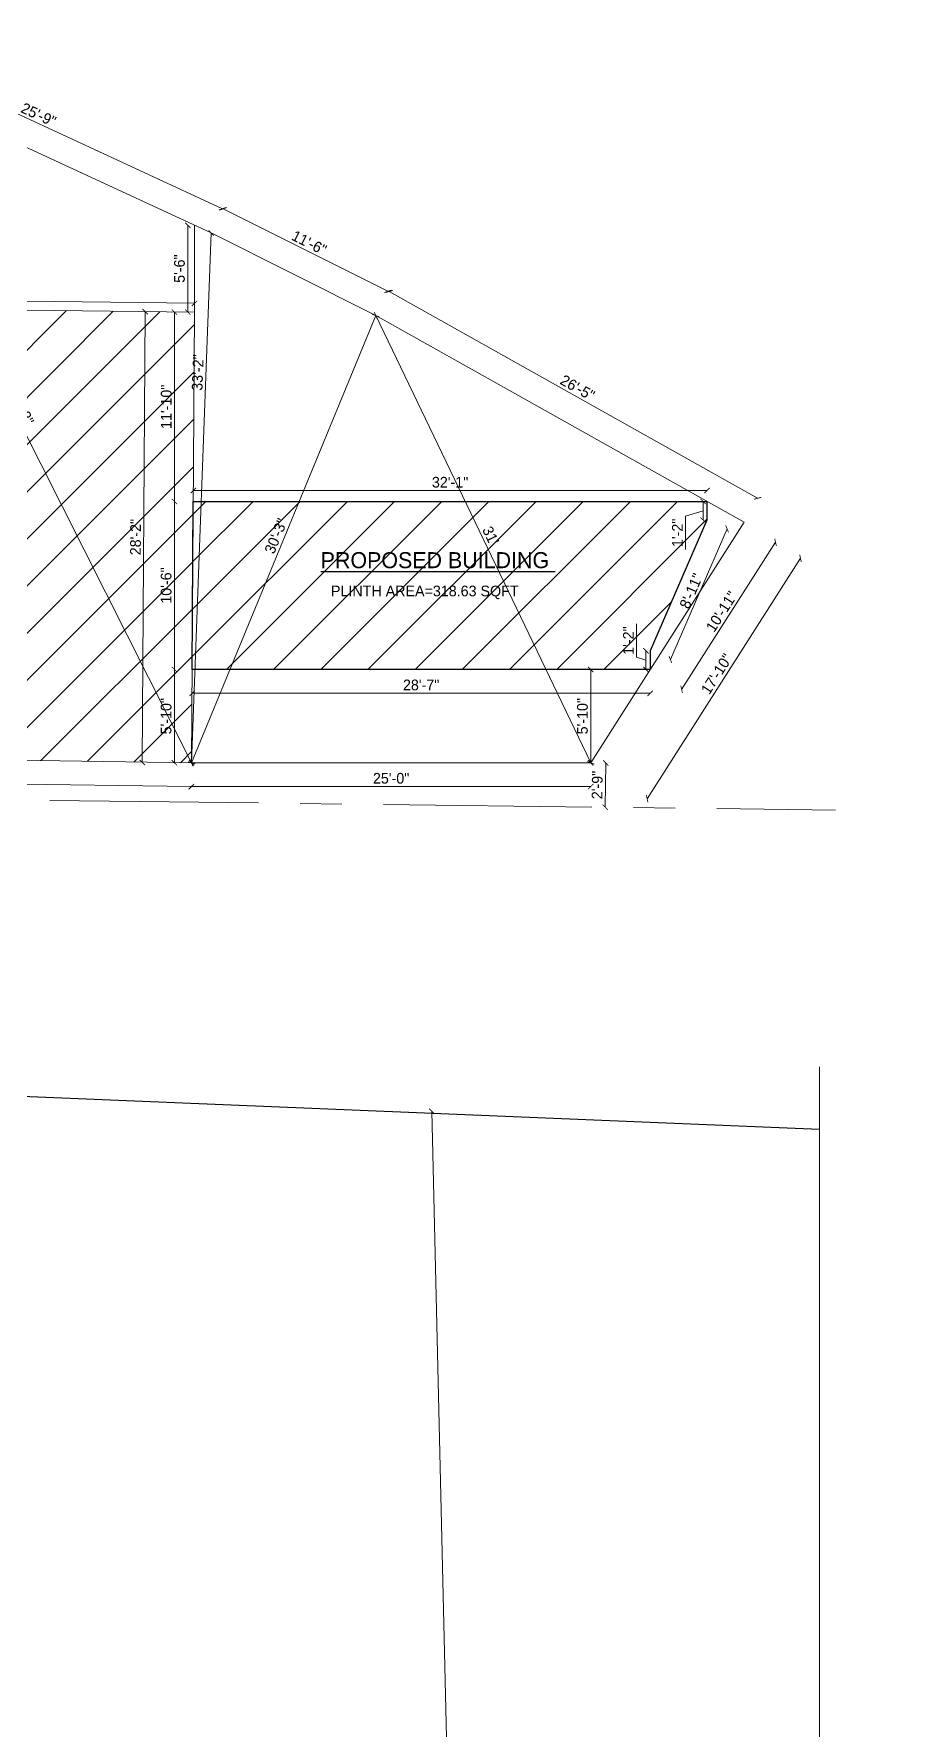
# Model space of a CAD drawing. Header units: inches. Extents: x 29905 to 48558, y -571 to 4919.
# Drawn here: x 45305 to 45947, y 707 to 1979 of the extents above; entities that cross this region are included whole.
import ezdxf

# ---------------------------------------------------------------- set-up
doc = ezdxf.new("R2010")
doc.units = ezdxf.units.IN
doc.header["$LTSCALE"] = 5
doc.header["$MEASUREMENT"] = 0
doc.linetypes.add('CENTER', pattern=[2, 1.25, -0.25, 0.25, -0.25])
for name, color, linetype, lineweight in [('A-WALL', 7, 'Continuous', 9), ('DOOR', 62, 'Continuous', 0), ('HATCH', 253, 'Continuous', 0)]:
    doc.layers.add(name, color=color, linetype=linetype, lineweight=lineweight)
doc.layers.add('DIM', color=5, linetype='Continuous')
doc.layers.add('TEXT', color=6, linetype='Continuous')
doc.styles.add('tt', font='stylu.ttf', dxfattribs={"height": 8})
doc.dimstyles.new('Copy(2) of STANDARD', dxfattribs={"dimtxt": 2, "dimasz": 4, "dimexe": 0, "dimexo": 0, "dimgap": 2, "dimtad": 1, "dimdec": 0, "dimzin": 0, "dimdsep": 46, "dimlunit": 3, "dimtxsty": 'tt', "dimblk": 'ARCHTICK', "dimcen": 0.0505, "dimse1": 1, "dimse2": 1, "dimclrd": 5, "dimclre": 5, "dimclrt": 7, "dimadec": 1, "dimazin": 0, "dimtm": 1e-09, "dimtfac": 1, "dimtdec": 0, "dimtofl": 0, "dimtmove": 1, "dimatfit": 3, "dimfxl": 1, "dimtolj": 2, "dimtzin": 0, "dimlwd": 13, "dimarcsym": 0})

# ---------------------------------------------------------------- blocks, each defined once
blk = doc.blocks.new('_ArchTick')
at = {"color": 0, "linetype": 'ByBlock', "const_width": 0.15}
blk.add_lwpolyline([(-0.5, -0.5), (0.5, 0.5)], dxfattribs=at)
blk = doc.blocks.new('*D1568')
at = {"layer": 'Defpoints', "color": 0, "ltscale": 5, "transparency": 16777216}
for p in [(45165.5, 1977.7), (45157.1, 1959.6, -58.2), (45437.6, 1829.8, -58.2)]:
    blk.add_point(p, dxfattribs=at)
at = {"layer": 'DIM', "color": 5, "lineweight": 13, "ltscale": 5, "transparency": 16777216}
blk.add_line((45446, 1847.9), (45165.5, 1977.7), dxfattribs=at)
at = {"layer": 'DIM', "color": 5, "lineweight": 13, "ltscale": 5, "transparency": 16777216, "xscale": 4, "yscale": 4, "zscale": 4}
for p, rotation in [((45165.5, 1977.7), 155.1576801813038), ((45446, 1847.9), 335.1576801813039)]:
    blk.add_blockref('_ArchTick', p, dxfattribs=dict(at, rotation=rotation))
at = {"layer": 'DIM', "color": 7, "ltscale": 5, "transparency": 16777216, "insert": (45308.3, 1918.4), "char_height": 8, "attachment_point": 5, "rotation": 335.1577, "style": 'tt'}
blk.add_mtext('\\A2;25\'-9"', dxfattribs=at)
blk = doc.blocks.new('*D1569')
at = {"layer": 'Defpoints', "color": 0, "ltscale": 5, "transparency": 16777216}
for p in [(45446.7, 1847.9), (45437.6, 1829.8, -58.2), (45561, 1767.8, -58.2)]:
    blk.add_point(p, dxfattribs=at)
at = {"layer": 'DIM', "color": 5, "lineweight": 13, "ltscale": 5, "transparency": 16777216}
blk.add_line((45570.1, 1786), (45446.7, 1847.9), dxfattribs=at)
at = {"layer": 'DIM', "color": 5, "lineweight": 13, "ltscale": 5, "transparency": 16777216, "xscale": 4, "yscale": 4, "zscale": 4}
for p, rotation in [((45446.7, 1847.9), 153.3431404319543), ((45570.1, 1786), 333.3431404319542)]:
    blk.add_blockref('_ArchTick', p, dxfattribs=dict(at, rotation=rotation))
at = {"layer": 'DIM', "color": 7, "ltscale": 5, "transparency": 16777216, "insert": (45511.1, 1822.4), "char_height": 8, "attachment_point": 5, "rotation": 333.3431, "style": 'tt'}
blk.add_mtext('\\A2;11\'-6"', dxfattribs=at)
blk = doc.blocks.new('*D1570')
at = {"layer": 'Defpoints', "color": 0, "ltscale": 5, "transparency": 16777216}
for p in [(45571.1, 1785.9), (45561, 1767.8, -58.2), (45837.1, 1612.8, -58.2)]:
    blk.add_point(p, dxfattribs=at)
at = {"layer": 'DIM', "color": 5, "lineweight": 13, "ltscale": 5, "transparency": 16777216}
blk.add_line((45847.2, 1630.8), (45571.1, 1785.9), dxfattribs=at)
at = {"layer": 'DIM', "color": 5, "lineweight": 13, "ltscale": 5, "transparency": 16777216, "xscale": 4, "yscale": 4, "zscale": 4}
for p, rotation in [((45571.1, 1785.9), 150.6791819765447), ((45847.2, 1630.8), 330.6791819765446)]:
    blk.add_blockref('_ArchTick', p, dxfattribs=dict(at, rotation=rotation))
at = {"layer": 'DIM', "color": 7, "ltscale": 5, "transparency": 16777216, "insert": (45712.2, 1713.7), "char_height": 8, "attachment_point": 5, "rotation": 330.6792, "style": 'tt'}
blk.add_mtext('\\A2;26\'-5"', dxfattribs=at)
blk = doc.blocks.new('*D1572')
at = {"layer": 'Defpoints', "color": 0, "ltscale": 5, "transparency": 16777216}
for p in [(44847, 1441.1, -58.2), (45422.9, 1432.4, -58.2), (45422.7, 1414.6)]:
    blk.add_point(p, dxfattribs=at)
at = {"layer": 'DIM', "color": 5, "lineweight": 13, "ltscale": 5, "transparency": 16777216}
blk.add_line((44846.7, 1423.2), (45422.7, 1414.6), dxfattribs=at)
at = {"layer": 'DIM', "color": 5, "lineweight": 13, "ltscale": 5, "transparency": 16777216, "xscale": 4, "yscale": 4, "zscale": 4}
for p, rotation in [((44846.7, 1423.2), 179.1401444559383), ((45422.7, 1414.6), 359.1401444559383)]:
    blk.add_blockref('_ArchTick', p, dxfattribs=dict(at, rotation=rotation))
at = {"layer": 'DIM', "color": 7, "ltscale": 5, "transparency": 16777216, "insert": (45134.8, 1425.1), "char_height": 8, "attachment_point": 5, "rotation": 359.1401, "style": 'tt'}
blk.add_mtext("\\A2;48'", dxfattribs=at)
blk = doc.blocks.new('*D1586')
at = {"layer": 'Defpoints', "color": 0, "ltscale": 5, "transparency": 16777216}
for p in [(45422.9, 1432.4, -58.2), (45722.1, 1432.4, -58.2), (45722.1, 1414.6)]:
    blk.add_point(p, dxfattribs=at)
at = {"layer": 'DIM', "color": 5, "lineweight": 13, "ltscale": 5, "transparency": 16777216}
blk.add_line((45422.9, 1414.6), (45722.1, 1414.6), dxfattribs=at)
at = {"layer": 'DIM', "color": 5, "lineweight": 13, "ltscale": 5, "transparency": 16777216, "xscale": 4, "yscale": 4, "zscale": 4, "rotation": 180}
blk.add_blockref('_ArchTick', (45422.9, 1414.6), dxfattribs=at)
at = {"layer": 'DIM', "color": 5, "lineweight": 13, "ltscale": 5, "transparency": 16777216, "xscale": 4, "yscale": 4, "zscale": 4}
blk.add_blockref('_ArchTick', (45722.1, 1414.6), dxfattribs=at)
at = {"layer": 'DIM', "color": 7, "ltscale": 5, "transparency": 16777216, "insert": (45572.5, 1420.8), "char_height": 8, "attachment_point": 5, "style": 'tt'}
blk.add_mtext('\\A2;25\'-0"', dxfattribs=at)
blk = doc.blocks.new('*D1587')
at = {"layer": 'Defpoints', "color": 0, "ltscale": 5, "transparency": 16777216}
for p in [(45837.1, 1612.8, -58.2), (45879.3, 1585.8), (45722.1, 1432.4, -58.2)]:
    blk.add_point(p, dxfattribs=at)
at = {"layer": 'DIM', "color": 5, "lineweight": 13, "ltscale": 5, "transparency": 16777216}
blk.add_line((45764.4, 1405.5), (45879.3, 1585.8), dxfattribs=at)
at = {"layer": 'DIM', "color": 5, "lineweight": 13, "ltscale": 5, "transparency": 16777216, "xscale": 4, "yscale": 4, "zscale": 4}
for p, rotation in [((45879.3, 1585.8), 57.48404716702264), ((45764.4, 1405.5), 237.4840471670226)]:
    blk.add_blockref('_ArchTick', p, dxfattribs=dict(at, rotation=rotation))
at = {"layer": 'DIM', "color": 7, "ltscale": 5, "transparency": 16777216, "insert": (45816.5, 1499.1), "char_height": 8, "attachment_point": 5, "rotation": 57.484, "style": 'tt'}
blk.add_mtext('\\A2;17\'-10"', dxfattribs=at)
blk = doc.blocks.new('*D1581')
at = {"layer": 'Defpoints', "color": 0, "ltscale": 5, "transparency": 16777216}
for p in [(45046.7, 1781.5), (45046.7, 1774.9, -58.2), (45425.1, 1770.4, -58.2)]:
    blk.add_point(p, dxfattribs=at)
at = {"layer": 'DIM', "color": 5, "lineweight": 13, "ltscale": 5, "transparency": 16777216}
blk.add_line((45425.2, 1777), (45046.7, 1781.5), dxfattribs=at)
at = {"layer": 'DIM', "color": 5, "lineweight": 13, "ltscale": 5, "transparency": 16777216, "xscale": 4, "yscale": 4, "zscale": 4}
for p, rotation in [((45046.7, 1781.5), 179.3189926732725), ((45425.2, 1777), 359.3189926732724)]:
    blk.add_blockref('_ArchTick', p, dxfattribs=dict(at, rotation=rotation))
at = {"layer": 'DIM', "color": 7, "ltscale": 5, "transparency": 16777216, "insert": (45236, 1785.6), "char_height": 8, "attachment_point": 5, "rotation": 359.319, "style": 'tt'}
blk.add_mtext('\\A2;31\'-7"', dxfattribs=at)
blk = doc.blocks.new('*D1584')
at = {"layer": 'Defpoints', "color": 0, "ltscale": 5, "transparency": 16777216}
for p in [(45420.1, 1835.5), (45425.1, 1835.5, -58.2), (45425.1, 1770.4, -58.2)]:
    blk.add_point(p, dxfattribs=at)
at = {"layer": 'DIM', "color": 5, "lineweight": 13, "ltscale": 5, "transparency": 16777216}
blk.add_line((45420.1, 1770.4), (45420.1, 1835.5), dxfattribs=at)
at = {"layer": 'DIM', "color": 5, "lineweight": 13, "ltscale": 5, "transparency": 16777216, "xscale": 4, "yscale": 4, "zscale": 4}
for p, rotation in [((45420.1, 1835.5), 90), ((45420.1, 1770.4), 270)]:
    blk.add_blockref('_ArchTick', p, dxfattribs=dict(at, rotation=rotation))
at = {"layer": 'DIM', "color": 7, "ltscale": 5, "transparency": 16777216, "insert": (45413.9, 1803), "char_height": 8, "attachment_point": 5, "rotation": 90, "style": 'tt'}
blk.add_mtext('\\A2;5\'-6"', dxfattribs=at)
blk = doc.blocks.new('*D1585')
at = {"layer": 'Defpoints', "color": 0, "ltscale": 5, "transparency": 16777216}
for p in [(45388.2, 1770.7), (45425.1, 1770.4, -58.2), (45422.9, 1432.4, -58.2)]:
    blk.add_point(p, dxfattribs=at)
at = {"layer": 'DIM', "color": 5, "lineweight": 13, "ltscale": 5, "transparency": 16777216}
blk.add_line((45386, 1432.7), (45388.2, 1770.7), dxfattribs=at)
at = {"layer": 'DIM', "color": 5, "lineweight": 13, "ltscale": 5, "transparency": 16777216, "xscale": 4, "yscale": 4, "zscale": 4}
for p, rotation in [((45388.2, 1770.7), 89.62590714723008), ((45386, 1432.7), 269.6259071472301)]:
    blk.add_blockref('_ArchTick', p, dxfattribs=dict(at, rotation=rotation))
at = {"layer": 'DIM', "color": 7, "ltscale": 5, "transparency": 16777216, "insert": (45381, 1601.7), "char_height": 8, "attachment_point": 5, "rotation": 89.6259, "style": 'tt'}
blk.add_mtext('\\A2;28\'-2"', dxfattribs=at)
blk = doc.blocks.new('*D1557')
at = {"layer": 'Defpoints', "color": 0, "ltscale": 5, "transparency": 16777216}
for p in [(45410.1, 1628.4), (45424.2, 1628.4, -58.2), (45423.4, 1502.4, -58.2)]:
    blk.add_point(p, dxfattribs=at)
at = {"layer": 'DIM', "color": 5, "lineweight": 13, "ltscale": 5, "transparency": 16777216}
blk.add_line((45410.1, 1502.4), (45410.1, 1628.4), dxfattribs=at)
at = {"layer": 'DIM', "color": 5, "lineweight": 13, "ltscale": 5, "transparency": 16777216, "xscale": 4, "yscale": 4, "zscale": 4}
for p, rotation in [((45410.1, 1628.4), 90), ((45410.1, 1502.4), 270)]:
    blk.add_blockref('_ArchTick', p, dxfattribs=dict(at, rotation=rotation))
at = {"layer": 'DIM', "color": 7, "ltscale": 5, "transparency": 16777216, "insert": (45403.9, 1565.4), "char_height": 8, "attachment_point": 5, "rotation": 90, "style": 'tt'}
blk.add_mtext('\\A2;10\'-6"', dxfattribs=at)
blk = doc.blocks.new('*D1558')
at = {"layer": 'Defpoints', "color": 0, "ltscale": 5, "transparency": 16777216}
for p in [(45423.4, 1502.4, -58.2), (45410.1, 1432.4), (45422.9, 1432.4, -58.2)]:
    blk.add_point(p, dxfattribs=at)
at = {"layer": 'DIM', "color": 5, "lineweight": 13, "ltscale": 5, "transparency": 16777216}
blk.add_line((45410.1, 1502.4), (45410.1, 1432.4), dxfattribs=at)
at = {"layer": 'DIM', "color": 5, "lineweight": 13, "ltscale": 5, "transparency": 16777216, "xscale": 4, "yscale": 4, "zscale": 4}
for p, rotation in [((45410.1, 1502.4), 90), ((45410.1, 1432.4), 270)]:
    blk.add_blockref('_ArchTick', p, dxfattribs=dict(at, rotation=rotation))
at = {"layer": 'DIM', "color": 7, "ltscale": 5, "transparency": 16777216, "insert": (45403.9, 1467.4), "char_height": 8, "attachment_point": 5, "rotation": 90, "style": 'tt'}
blk.add_mtext('\\A2;5\'-10"', dxfattribs=at)
blk = doc.blocks.new('*D1559')
at = {"layer": 'Defpoints', "color": 0, "ltscale": 5, "transparency": 16777216}
for p in [(45410.1, 1770.4), (45425.1, 1770.4, -58.2), (45424.2, 1628.4, -58.2)]:
    blk.add_point(p, dxfattribs=at)
at = {"layer": 'DIM', "color": 5, "lineweight": 13, "ltscale": 5, "transparency": 16777216}
blk.add_line((45410.1, 1628.4), (45410.1, 1770.4), dxfattribs=at)
at = {"layer": 'DIM', "color": 5, "lineweight": 13, "ltscale": 5, "transparency": 16777216, "xscale": 4, "yscale": 4, "zscale": 4}
for p, rotation in [((45410.1, 1770.4), 90), ((45410.1, 1628.4), 270)]:
    blk.add_blockref('_ArchTick', p, dxfattribs=dict(at, rotation=rotation))
at = {"layer": 'DIM', "color": 7, "ltscale": 5, "transparency": 16777216, "insert": (45404, 1699.4), "char_height": 8, "attachment_point": 5, "rotation": 90, "style": 'tt'}
blk.add_mtext('\\A2;11\'-10"', dxfattribs=at)
blk = doc.blocks.new('*D1574')
at = {"layer": 'Defpoints', "color": 0, "ltscale": 5, "transparency": 16777216}
for p in [(45424.2, 1628.4), (45809.2, 1636.6), (45809.2, 1628.4)]:
    blk.add_point(p, dxfattribs=at)
at = {"layer": 'DIM', "color": 5, "lineweight": 13, "ltscale": 5, "transparency": 16777216}
blk.add_line((45424.2, 1636.6), (45809.2, 1636.6), dxfattribs=at)
at = {"layer": 'DIM', "color": 5, "lineweight": 13, "ltscale": 5, "transparency": 16777216, "xscale": 4, "yscale": 4, "zscale": 4, "rotation": 180}
blk.add_blockref('_ArchTick', (45424.2, 1636.6), dxfattribs=at)
at = {"layer": 'DIM', "color": 5, "lineweight": 13, "ltscale": 5, "transparency": 16777216, "xscale": 4, "yscale": 4, "zscale": 4}
blk.add_blockref('_ArchTick', (45809.2, 1636.6), dxfattribs=at)
at = {"layer": 'DIM', "color": 7, "ltscale": 5, "transparency": 16777216, "insert": (45616.7, 1642.8), "char_height": 8, "attachment_point": 5, "style": 'tt'}
blk.add_mtext('\\A2;32\'-1"', dxfattribs=at)
blk = doc.blocks.new('*D1575')
at = {"layer": 'Defpoints', "color": 0, "ltscale": 5, "transparency": 16777216}
for p in [(45809.2, 1628.4), (45806.3, 1614.4), (45809.2, 1614.4)]:
    blk.add_point(p, dxfattribs=at)
at = {"layer": 'DIM', "color": 5, "lineweight": 13, "ltscale": 5, "transparency": 16777216}
for p, q in [((45806.3, 1628.4), (45806.3, 1614.4)), ((45806.3, 1621.4), (45793.1, 1617.5)), ((45793.1, 1617.5), (45793.1, 1592.3))]:
    blk.add_line(p, q, dxfattribs=at)
at = {"layer": 'DIM', "color": 5, "lineweight": 13, "ltscale": 5, "transparency": 16777216, "xscale": 4, "yscale": 4, "zscale": 4}
for p, rotation in [((45806.3, 1628.4), 90), ((45806.3, 1614.4), 270)]:
    blk.add_blockref('_ArchTick', p, dxfattribs=dict(at, rotation=rotation))
at = {"layer": 'DIM', "color": 7, "ltscale": 5, "transparency": 16777216, "insert": (45787, 1604.9), "char_height": 8, "attachment_point": 5, "rotation": 90, "style": 'tt'}
blk.add_mtext('\\A2;1\'-2"', dxfattribs=at)
blk = doc.blocks.new('*D1576')
at = {"layer": 'Defpoints', "color": 0, "ltscale": 5, "transparency": 16777216}
for p in [(45809.2, 1614.4), (45766.7, 1516.4), (45781.8, 1509.9)]:
    blk.add_point(p, dxfattribs=at)
at = {"layer": 'DIM', "color": 5, "lineweight": 13, "ltscale": 5, "transparency": 16777216}
blk.add_line((45824.3, 1607.9), (45781.8, 1509.9), dxfattribs=at)
at = {"layer": 'DIM', "color": 5, "lineweight": 13, "ltscale": 5, "transparency": 16777216, "xscale": 4, "yscale": 4, "zscale": 4}
for p, rotation in [((45824.3, 1607.9), 66.57772555762529), ((45781.8, 1509.9), 246.5777255576253)]:
    blk.add_blockref('_ArchTick', p, dxfattribs=dict(at, rotation=rotation))
at = {"layer": 'DIM', "color": 7, "ltscale": 5, "transparency": 16777216, "insert": (45797.4, 1561.3), "char_height": 8, "attachment_point": 5, "rotation": 66.5777, "style": 'tt'}
blk.add_mtext('\\A2;8\'-11"', dxfattribs=at)
blk = doc.blocks.new('*D1577')
at = {"layer": 'Defpoints', "color": 0, "ltscale": 5, "transparency": 16777216}
for p in [(45766.7, 1516.4), (45763.5, 1502.4), (45766.7, 1502.4)]:
    blk.add_point(p, dxfattribs=at)
at = {"layer": 'DIM', "color": 5, "lineweight": 13, "ltscale": 5, "transparency": 16777216}
for p, q in [((45756.4, 1511.6), (45756.4, 1536.7)), ((45763.5, 1516.4), (45763.5, 1502.4)), ((45763.5, 1509.4), (45756.4, 1511.6))]:
    blk.add_line(p, q, dxfattribs=at)
at = {"layer": 'DIM', "color": 5, "lineweight": 13, "ltscale": 5, "transparency": 16777216, "xscale": 4, "yscale": 4, "zscale": 4}
for p, rotation in [((45763.5, 1516.4), 90), ((45763.5, 1502.4), 270)]:
    blk.add_blockref('_ArchTick', p, dxfattribs=dict(at, rotation=rotation))
at = {"layer": 'DIM', "color": 7, "ltscale": 5, "transparency": 16777216, "insert": (45750.3, 1524.1), "char_height": 8, "attachment_point": 5, "rotation": 90, "style": 'tt'}
blk.add_mtext('\\A2;1\'-2"', dxfattribs=at)
blk = doc.blocks.new('*D1578')
at = {"layer": 'Defpoints', "color": 0, "ltscale": 5, "transparency": 16777216}
for p in [(45423.4, 1502.4), (45766.7, 1502.4), (45423.4, 1484.6)]:
    blk.add_point(p, dxfattribs=at)
at = {"layer": 'DIM', "color": 5, "lineweight": 13, "ltscale": 5, "transparency": 16777216}
blk.add_line((45766.7, 1484.6), (45423.4, 1484.6), dxfattribs=at)
at = {"layer": 'DIM', "color": 5, "lineweight": 13, "ltscale": 5, "transparency": 16777216, "xscale": 4, "yscale": 4, "zscale": 4, "rotation": 180}
blk.add_blockref('_ArchTick', (45423.4, 1484.6), dxfattribs=at)
at = {"layer": 'DIM', "color": 5, "lineweight": 13, "ltscale": 5, "transparency": 16777216, "xscale": 4, "yscale": 4, "zscale": 4}
blk.add_blockref('_ArchTick', (45766.7, 1484.6), dxfattribs=at)
at = {"layer": 'DIM', "color": 7, "ltscale": 5, "transparency": 16777216, "insert": (45595, 1490.8), "char_height": 8, "attachment_point": 5, "style": 'tt'}
blk.add_mtext('\\A2;28\'-7"', dxfattribs=at)
blk = doc.blocks.new('*D1579')
at = {"layer": 'Defpoints', "color": 0, "ltscale": 5, "transparency": 16777216}
for p in [(45722.1, 1502.4), (45722.1, 1502.4), (45722.1, 1432.4, -58.2)]:
    blk.add_point(p, dxfattribs=at)
at = {"layer": 'DIM', "color": 5, "lineweight": 13, "ltscale": 5, "transparency": 16777216}
blk.add_line((45722.1, 1432.4), (45722.1, 1502.4), dxfattribs=at)
at = {"layer": 'DIM', "color": 5, "lineweight": 13, "ltscale": 5, "transparency": 16777216, "xscale": 4, "yscale": 4, "zscale": 4}
for p, rotation in [((45722.1, 1502.4), 90), ((45722.1, 1432.4), 270)]:
    blk.add_blockref('_ArchTick', p, dxfattribs=dict(at, rotation=rotation))
at = {"layer": 'DIM', "color": 7, "ltscale": 5, "transparency": 16777216, "insert": (45715.9, 1467.4), "char_height": 8, "attachment_point": 5, "rotation": 90, "style": 'tt'}
blk.add_mtext('\\A2;5\'-10"', dxfattribs=at)
blk = doc.blocks.new('*D1560')
at = {"layer": 'Defpoints', "color": 0, "ltscale": 5, "transparency": 16777216}
for p in [(45157.1, 1959.6, -58.2), (45422.9, 1432.4, -58.2), (45422.9, 1432.4)]:
    blk.add_point(p, dxfattribs=at)
at = {"layer": 'DIM', "color": 5, "lineweight": 13, "ltscale": 5, "transparency": 16777216}
blk.add_line((45157.1, 1959.6), (45422.9, 1432.4), dxfattribs=at)
at = {"layer": 'DIM', "color": 5, "lineweight": 13, "ltscale": 5, "transparency": 16777216, "xscale": 4, "yscale": 4, "zscale": 4}
for p, rotation in [((45157.1, 1959.6), 116.757650524595), ((45422.9, 1432.4), 296.757650524595)]:
    blk.add_blockref('_ArchTick', p, dxfattribs=dict(at, rotation=rotation))
at = {"layer": 'DIM', "color": 7, "ltscale": 5, "transparency": 16777216, "insert": (45295.5, 1698.8), "char_height": 8, "attachment_point": 5, "rotation": 296.7577, "style": 'tt'}
blk.add_mtext('\\A2;49\'-2"', dxfattribs=at)
blk = doc.blocks.new('*D1561')
at = {"layer": 'Defpoints', "color": 0, "ltscale": 5, "transparency": 16777216}
for p in [(45561, 1767.8, -58.2), (45561, 1767.8), (45422.9, 1432.4)]:
    blk.add_point(p, dxfattribs=at)
at = {"layer": 'DIM', "color": 5, "lineweight": 13, "ltscale": 5, "transparency": 16777216}
blk.add_line((45422.9, 1432.4), (45561, 1767.8), dxfattribs=at)
at = {"layer": 'DIM', "color": 5, "lineweight": 13, "ltscale": 5, "transparency": 16777216, "xscale": 4, "yscale": 4, "zscale": 4}
for p, rotation in [((45561, 1767.8), 67.63045280318387), ((45422.9, 1432.4), 247.6304528031839)]:
    blk.add_blockref('_ArchTick', p, dxfattribs=dict(at, rotation=rotation))
at = {"layer": 'DIM', "color": 7, "ltscale": 5, "transparency": 16777216, "insert": (45486.2, 1602.5), "char_height": 8, "attachment_point": 5, "rotation": 67.6305, "style": 'tt'}
blk.add_mtext('\\A2;30\'-3"', dxfattribs=at)
blk = doc.blocks.new('*D1562')
at = {"layer": 'Defpoints', "color": 0, "ltscale": 5, "transparency": 16777216}
for p in [(45561, 1767.8), (45722.1, 1432.4), (45722.1, 1432.4)]:
    blk.add_point(p, dxfattribs=at)
at = {"layer": 'DIM', "color": 5, "lineweight": 13, "ltscale": 5, "transparency": 16777216}
blk.add_line((45561, 1767.8), (45722.1, 1432.4), dxfattribs=at)
at = {"layer": 'DIM', "color": 5, "lineweight": 13, "ltscale": 5, "transparency": 16777216, "xscale": 4, "yscale": 4, "zscale": 4}
for p, rotation in [((45561, 1767.8), 115.661332565783), ((45722.1, 1432.4), 295.661332565783)]:
    blk.add_blockref('_ArchTick', p, dxfattribs=dict(at, rotation=rotation))
at = {"layer": 'DIM', "color": 7, "ltscale": 5, "transparency": 16777216, "insert": (45647.1, 1602.8), "char_height": 8, "attachment_point": 5, "rotation": 295.6613, "style": 'tt'}
blk.add_mtext("\\A2;31'", dxfattribs=at)
blk = doc.blocks.new('*D1563')
at = {"layer": 'Defpoints', "color": 0, "ltscale": 5, "transparency": 16777216}
for p in [(45437.6, 1829.8, -58.2), (45422.9, 1432.4), (45422.9, 1432.4)]:
    blk.add_point(p, dxfattribs=at)
at = {"layer": 'DIM', "color": 5, "lineweight": 13, "ltscale": 5, "transparency": 16777216}
blk.add_line((45437.6, 1829.8), (45422.9, 1432.4), dxfattribs=at)
at = {"layer": 'DIM', "color": 5, "lineweight": 13, "ltscale": 5, "transparency": 16777216, "xscale": 4, "yscale": 4, "zscale": 4}
for p, rotation in [((45437.6, 1829.8), 87.88570645799584), ((45422.9, 1432.4), 267.8857064579958)]:
    blk.add_blockref('_ArchTick', p, dxfattribs=dict(at, rotation=rotation))
at = {"layer": 'DIM', "color": 7, "ltscale": 5, "transparency": 16777216, "insert": (45427.6, 1725.1), "char_height": 8, "attachment_point": 5, "rotation": 87.8857, "style": 'tt'}
blk.add_mtext('\\A2;33\'-2"', dxfattribs=at)
blk = doc.blocks.new('*D1573')
at = {"layer": 'Defpoints', "color": 0, "ltscale": 5, "transparency": 16777216}
for p in [(45579.6, 1170.7, -52.5), (45614.7, -337.5, 1.5), (45638.1, -337)]:
    blk.add_point(p, dxfattribs=at)
at = {"layer": 'DIM', "color": 5, "lineweight": 13, "ltscale": 5, "transparency": 16777216}
blk.add_line((45603, 1171.2), (45638.1, -337), dxfattribs=at)
at = {"layer": 'DIM', "color": 5, "lineweight": 13, "ltscale": 5, "transparency": 16777216, "xscale": 4, "yscale": 4, "zscale": 4}
for p, rotation in [((45603, 1171.2), 91.33313824719272), ((45638.1, -337), 271.3331382471927)]:
    blk.add_blockref('_ArchTick', p, dxfattribs=dict(at, rotation=rotation))
at = {"layer": 'DIM', "color": 7, "ltscale": 5, "transparency": 16777216, "insert": (45626.7, 417.3), "char_height": 8, "attachment_point": 5, "rotation": 271.3331, "style": 'tt'}
blk.add_mtext('\\A2;125\'-9"', dxfattribs=at)
blk = doc.blocks.new('*D1589')
at = {"layer": 'Defpoints', "color": 0, "ltscale": 5, "transparency": 16777216}
for p in [(45837.1, 1612.8, -58.2), (45860.6, 1597.8), (45766.7, 1502.4)]:
    blk.add_point(p, dxfattribs=at)
at = {"layer": 'DIM', "color": 5, "lineweight": 13, "ltscale": 5, "transparency": 16777216}
blk.add_line((45790.2, 1487.5), (45860.6, 1597.8), dxfattribs=at)
at = {"layer": 'DIM', "color": 5, "lineweight": 13, "ltscale": 5, "transparency": 16777216, "xscale": 4, "yscale": 4, "zscale": 4}
for p, rotation in [((45860.6, 1597.8), 57.48404716702043), ((45790.2, 1487.5), 237.4840471670204)]:
    blk.add_blockref('_ArchTick', p, dxfattribs=dict(at, rotation=rotation))
at = {"layer": 'DIM', "color": 7, "ltscale": 5, "transparency": 16777216, "insert": (45820.2, 1545.9), "char_height": 8, "attachment_point": 5, "rotation": 57.484, "style": 'tt'}
blk.add_mtext('\\A2;10\'-11"', dxfattribs=at)
blk = doc.blocks.new('*D1591')
at = {"layer": 'Defpoints', "color": 0, "ltscale": 5, "transparency": 16777216}
for p in [(45722.1, 1432.4), (45721.7, 1399.3), (45733, 1399.1)]:
    blk.add_point(p, dxfattribs=at)
at = {"layer": 'DIM', "color": 5, "lineweight": 13, "ltscale": 5, "transparency": 16777216}
blk.add_line((45733.4, 1432.3), (45733, 1399.1), dxfattribs=at)
at = {"layer": 'DIM', "color": 5, "lineweight": 13, "ltscale": 5, "transparency": 16777216, "xscale": 4, "yscale": 4, "zscale": 4}
for p, rotation in [((45733.4, 1432.3), 89.2941950465227), ((45733, 1399.1), 269.2941950465227)]:
    blk.add_blockref('_ArchTick', p, dxfattribs=dict(at, rotation=rotation))
at = {"layer": 'DIM', "color": 7, "ltscale": 5, "transparency": 16777216, "insert": (45727, 1415.8), "char_height": 8, "attachment_point": 5, "rotation": 89.2942, "style": 'tt'}
blk.add_mtext('\\A2;2\'-9"', dxfattribs=at)

msp = doc.modelspace()

# ---------------------------------------------------------------- hatches: boundary and pattern name
at = {"layer": 'HATCH', "ltscale": 5}
h = msp.add_hatch(dxfattribs=at)
h.set_pattern_fill('ANSI31', color=256, scale=200, style=0)
h.paths.add_polyline_path([(45425.1, 1770.4), (45046.7, 1774.9), (44847, 1441.1), (45422.9, 1432.4)])
h.paths.add_polyline_path([(45390, 1582.8), (45390.2, 1619.9), (45371.7, 1620.1), (45371.5, 1583)], flags=24)
h.paths.add_polyline_path([(45413, 1545.4), (45413, 1582.6), (45394.5, 1582.6), (45394.5, 1545.4)], flags=24)
h.paths.add_polyline_path([(45413, 1448.7), (45413, 1485.8), (45394.4, 1485.8), (45394.4, 1448.7)], flags=24)
h.paths.add_polyline_path([(45413.1, 1675.5), (45413.1, 1720.5), (45394.6, 1720.5), (45394.6, 1675.5)], flags=24)
h.paths.add_polyline_path([(45279.1, 1711.2), (45295.8, 1678.1), (45312.4, 1686.4), (45295.7, 1719.5)], flags=24)
h.paths.add_polyline_path([(45436, 1706.2), (45437.4, 1743.3), (45418.9, 1744), (45417.5, 1706.9)], flags=9)
h.paths.add_polyline_path([(45105.2, 1590.7), (45272.9, 1590.7), (45272.9, 1603.7), (45105.2, 1603.7)], flags=24)
h.paths.add_polyline_path([(45096.5, 1611.1), (45263.1, 1611.1), (45263.1, 1629.9), (45096.5, 1629.9)], flags=24)
h = msp.add_hatch(dxfattribs=at)
h.set_pattern_fill('ANSI31', color=256, scale=200, style=0)
h.paths.add_polyline_path([(45809.2, 1614.4), (45809.2, 1628.4), (45424.2, 1628.4), (45423.4, 1502.4), (45766.7, 1502.4), (45766.7, 1516.4)])
h.paths.add_polyline_path([(45796.2, 1588.9), (45796.2, 1618), (45777.7, 1618), (45777.7, 1588.9)], flags=24)
h.paths.add_polyline_path([(45759.5, 1508.1), (45759.5, 1537.3), (45741, 1537.3), (45741, 1508.1)], flags=24)
h.paths.add_polyline_path([(45487.6, 1581.8), (45501.7, 1616.2), (45484.6, 1623.2), (45470.4, 1588.9)], flags=24)
h.paths.add_polyline_path([(45634.2, 1608.6), (45643.5, 1589.2), (45660.2, 1597.2), (45650.9, 1616.6)], flags=24)
h.paths.add_polyline_path([(45525.3, 1554.6), (45685, 1554.6), (45685, 1567.5), (45525.3, 1567.5)], flags=24)
h.paths.add_polyline_path([(45516.5, 1574.7), (45702.4, 1574.7), (45702.4, 1593.7), (45516.5, 1593.7)], flags=24)

# ---------------------------------------------------------------- linework, layer by layer
msp.add_line((44566.8, 1212.7, -31.3), (45893.5, 1157.7, -59.1))
at = {"layer": 'A-WALL', "ltscale": 5}
msp.add_line((45425.1, 1770.4, -58.2), (45425.1, 1835.5, -58.2), dxfattribs=at)
at = {"layer": 'A-WALL', "linetype": 'CENTER', "ltscale": 25}
msp.add_line((44566.8, 1413.5), (45905.6, 1397), dxfattribs=at)
at = {"layer": 'A-WALL', "ltscale": 5, "elevation": -58.2}
msp.add_lwpolyline([(45157.1, 1959.6), (44847, 1441.1), (45422.9, 1432.4), (45722.1, 1432.4), (45837.1, 1612.8), (45561, 1767.8), (45437.6, 1829.8)], close=True, dxfattribs=at)
at = {"layer": 'A-WALL', "linetype": 'Continuous', "ltscale": 5, "elevation": -59.1}
msp.add_lwpolyline([(45893.5, 1204.5), (45893.5, 403.1), (45837.9, 374.2), (45947.2, 373.9), (45893.5, 345.3), (45893.5, -412.1)], dxfattribs=at)
at = {"layer": 'DIM', "ltscale": 5}
msp.add_lwpolyline([(45424.2, 1628.4), (45809.2, 1628.4), (45809.2, 1614.4), (45766.7, 1516.4), (45766.7, 1502.4), (45423.4, 1502.4)], close=True, dxfattribs=at)
at = {"layer": 'DOOR', "lineweight": 13, "elevation": -58.2}
msp.add_lwpolyline([(44847, 1441.1), (45422.9, 1432.4), (45425.1, 1770.4), (45046.7, 1774.9)], close=True, dxfattribs=at)

# ---------------------------------------------------------------- texts
at = {"layer": 'TEXT', "linetype": 'ByBlock', "style": 'tt'}
msp.add_text('%%UPROPOSED BUILDING ', height=12, dxfattribs=at).set_placement((45519.7, 1578.4, -58.2))
at = {"layer": 'TEXT', "lineweight": 70, "style": 'tt'}
msp.add_text('PLINTH AREA=318.63 SQFT', height=8, dxfattribs=at).set_placement((45527.4, 1557.3, -58.2))

# ---------------------------------------------------------------- dimensions: what is measured, and where the dimension line sits
at = {"layer": 'DIM', "ltscale": 5}
for p1, p2, distance, picture, middle in [((45437.6, 1829.8, -58.2), (45157.1, 1959.6, -58.2), -20, '*D1568', (45308.3, 1918.4)), ((45157.1, 1959.6, -58.2), (45422.9, 1432.4, -58.2), 0, '*D1560', (45295.5, 1698.8)), ((45561, 1767.8, -58.2), (45437.6, 1829.8, -58.2), -20.3, '*D1569', (45511.1, 1822.4)), ((45425.1327, 1770.4401, -58.169), (45046.6574, 1774.9388, -58.169), -6.5839, '*D1581', (45236.048, 1785.5594)), ((45837.1, 1612.8, -58.2), (45561, 1767.8, -58.2), -20.7, '*D1570', (45712.2, 1713.7)), ((45422.9, 1432.4, -58.2), (45425.1, 1770.4, -58.2), 36.9, '*D1585', (45381, 1601.7)), ((45422.9, 1432.4), (45561, 1767.8, -58.2), 0, '*D1561', (45486.2, 1602.5)), ((45561, 1767.8), (45722.1, 1432.4), 0, '*D1562', (45647.1, 1602.8)), ((45722.1, 1432.4, -58.2), (45837.1, 1612.8, -58.2), -50.1, '*D1587', (45816.5, 1499.1)), ((45809.2, 1614.4), (45766.7, 1516.4), 16.5, '*D1576', (45797.4, 1561.3)), ((44847, 1441.1, -58.2), (45422.9, 1432.4, -58.2), -17.9, '*D1572', (45134.8, 1425.1)), ((45722.1, 1432.4), (45721.7, 1399.3), 11.3, '*D1591', (45727, 1415.8)), ((45579.6, 1170.7, -52.5), (45614.7, -337.5, 1.5), 23.4, '*D1573', (45626.7, 417.3))]:
    dim = msp.add_aligned_dim(p1=p1, p2=p2, distance=distance, dimstyle='Copy(2) of STANDARD', override={"dimtxt": 6}, dxfattribs=at)
    dim.commit()
    dim.dimension.update_dxf_attribs({"geometry": picture, "text_midpoint": middle})
dim = msp.add_linear_dim(base=(45420.1, 1835.5), p1=(45425.1, 1770.4, -58.2), p2=(45425.1, 1835.5, -58.2), angle=90, text='5\'-6"', dimstyle='Copy(2) of STANDARD', override={"dimtxt": 6}, dxfattribs=at)
dim.commit()
dim.dimension.update_dxf_attribs({"geometry": '*D1584', "text_midpoint": (45413.9, 1803)})
for base, p1, p2, angle, picture, middle, dimtype in [((45422.9, 1432.4), (45437.6, 1829.8, -58.2), (45422.9, 1432.4), 267.8857, '*D1563', (45433.7, 1724.9), 161), ((45806.3, 1614.4), (45809.2, 1628.4), (45809.2, 1614.4), 90, '*D1575', (45793.1, 1615.5), 160)]:
    dim = msp.add_linear_dim(base=base, p1=p1, p2=p2, angle=angle, dimstyle='Copy(2) of STANDARD', override={"dimtxt": 6}, dxfattribs=at)
    dim.commit()
    dim.dimension.update_dxf_attribs({"geometry": picture, "text_midpoint": middle, "dimtype": dimtype})
for base, p1, p2, angle, picture, middle in [((45410.1, 1770.4), (45424.2, 1628.4, -58.2), (45425.1, 1770.4, -58.2), 90, '*D1559', (45404, 1699.4)), ((45410.1, 1628.4), (45423.4, 1502.4, -58.2), (45424.2, 1628.4, -58.2), 90, '*D1557', (45403.9, 1565.4)), ((45860.6, 1597.8), (45766.7, 1502.4), (45837.1, 1612.8, -58.2), 237.484, '*D1589', (45820.2, 1545.9)), ((45763.5, 1502.4), (45766.7, 1516.4), (45766.7, 1502.4), 90, '*D1577', (45750.3, 1513.6)), ((45410.1, 1432.4), (45423.4, 1502.4, -58.2), (45422.9, 1432.4, -58.2), 90, '*D1558', (45403.9, 1467.4)), ((45722.1, 1502.4), (45722.1, 1432.4, -58.2), (45722.1, 1502.4), 90, '*D1579', (45715.9, 1467.4))]:
    dim = msp.add_linear_dim(base=base, p1=p1, p2=p2, angle=angle, dimstyle='Copy(2) of STANDARD', override={"dimtxt": 6}, dxfattribs=at)
    dim.commit()
    dim.dimension.update_dxf_attribs({"geometry": picture, "text_midpoint": middle})
for base, p1, p2, picture, middle in [((45809.2, 1636.6), (45424.2, 1628.4), (45809.2, 1628.4), '*D1574', (45616.7, 1642.8)), ((45423.4, 1484.6), (45766.7, 1502.4), (45423.4, 1502.4), '*D1578', (45595, 1490.8))]:
    dim = msp.add_linear_dim(base=base, p1=p1, p2=p2, dimstyle='Copy(2) of STANDARD', override={"dimtxt": 6}, dxfattribs=at)
    dim.commit()
    dim.dimension.update_dxf_attribs({"geometry": picture, "text_midpoint": middle})
dim = msp.add_linear_dim(base=(45722.1, 1414.6), p1=(45422.9, 1432.4, -58.2), p2=(45722.1, 1432.4, -58.2), text='25\'-0"', dimstyle='Copy(2) of STANDARD', override={"dimtxt": 6}, dxfattribs=at)
dim.commit()
dim.dimension.update_dxf_attribs({"geometry": '*D1586', "text_midpoint": (45572.5, 1420.8)})

doc.saveas('drawing.dxf')
